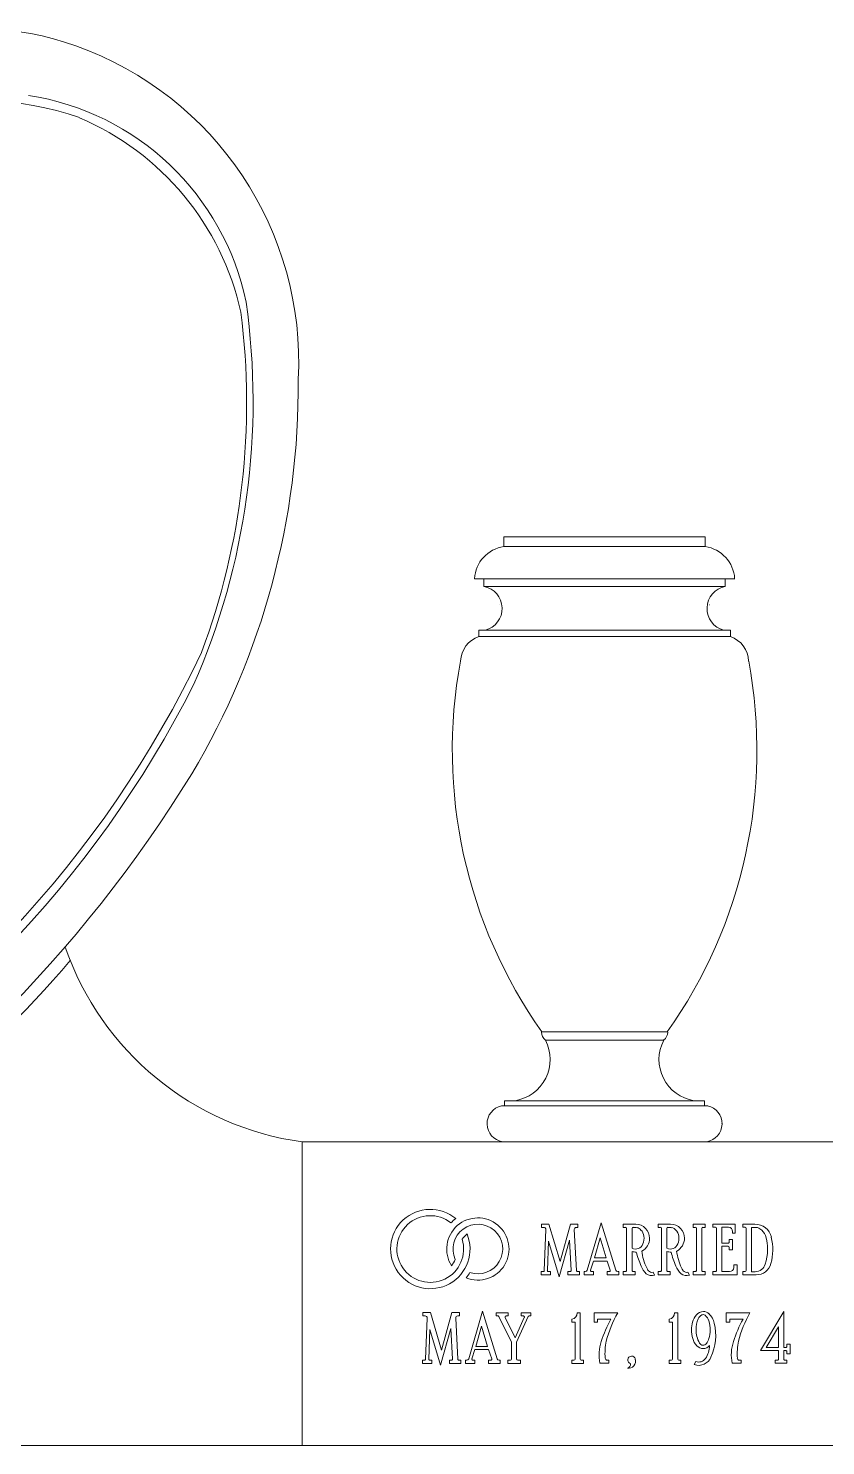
# Model space of a CAD drawing. Header units: inches. Extents: x -113 to 33, y -21 to 28.
# Drawn here: x -11.41 to 4.33, y 0 to 27.99 of the extents above; entities that cross this region are included whole.
import ezdxf

# ---------------------------------------------------------------- set-up
doc = ezdxf.new("R2010")
doc.units = ezdxf.units.IN
doc.header["$MEASUREMENT"] = 0
doc.layers.add('1', color=7, linetype='Continuous')

msp = doc.modelspace()

# ---------------------------------------------------------------- linework, layer by layer
at = {"color": 7, "linetype": 'Continuous', "lineweight": 5}
for p, q in [((-2.017, 17.951), (-2.017, 17.759)), ((-0.034, 17.951), (-2.017, 17.951)), ((-2.016, 17.951), (-2.016, 17.951)), ((-0.086, 17.95), (-0.001, 17.95)), ((-0.026, 17.951), (1.957, 17.951)), ((1.956, 17.951), (1.956, 17.951)), ((1.957, 17.951), (1.957, 17.759)), ((-0.034, 17.763), (-2.017, 17.763)), ((-0.036, 17.763), (-0.026, 17.763)), ((-0.026, 17.763), (1.957, 17.763)), ((-0.034, 17.123), (-2.598, 17.123)), ((-2.414, 17.123), (-2.414, 16.969)), ((-0.035, 17.123), (-0.02, 17.123)), ((-0.026, 17.123), (2.538, 17.123)), ((2.353, 17.123), (2.353, 16.969)), ((-0.034, 16.969), (-2.414, 16.969)), ((-0.035, 16.969), (-0.025, 16.969)), ((-0.026, 16.969), (2.353, 16.969)), ((-2.095, 16.605), (-2.1, 16.61)), ((2.035, 16.605), (2.04, 16.61)), ((-2.513, 16.106), (-2.513, 15.98)), ((-2.513, 16.106), (-0.081, 16.106)), ((-2.513, 15.98), (-0.077, 15.98)), ((-0.091, 15.982), (0.023, 15.982)), ((-0.086, 16.105), (0.026, 16.105)), ((2.453, 15.98), (0.016, 15.98)), ((2.453, 16.106), (0.021, 16.106)), ((2.453, 16.106), (2.453, 15.98)), ((-0.084, 8.171), (-1.274, 8.171)), ((-0.086, 8.171), (-0.02, 8.171)), ((0.018, 8.171), (-0.049, 8.171)), ((0.023, 8.171), (1.214, 8.171)), ((-0.084, 8.008), (-1.198, 8.008)), ((-0.085, 8.008), (-0.019, 8.008)), ((0.016, 8.008), (-0.05, 8.008)), ((0.023, 8.008), (1.137, 8.008)), ((-2.004, 6.812), (-2.004, 6.715)), ((-0.084, 6.812), (-2.004, 6.812)), ((-0.082, 6.812), (-0.019, 6.812)), ((0.014, 6.812), (-0.049, 6.812)), ((0.023, 6.812), (1.943, 6.812)), ((1.944, 6.812), (1.944, 6.715)), ((-0.084, 6.714), (-2.065, 6.714)), ((-0.084, 6.715), (-0.019, 6.715)), ((0.015, 6.715), (-0.049, 6.715)), ((0.023, 6.714), (2.005, 6.714)), ((-2.347, 6.363), (-2.346, 6.357)), ((2.287, 6.363), (2.285, 6.357)), ((6, 6), (-6, 6)), ((-6, 6), (-6, 0)), ((-0.084, 6.002), (-2.047, 6.002)), ((-0.08, 6.003), (-0.019, 6.003)), ((0.011, 6.003), (-0.049, 6.003)), ((0.023, 6.002), (1.987, 6.002)), ((-1.275, 4.312), (-1.275, 4.377)), ((-1.275, 4.377), (-1.129, 4.377)), ((-1.232, 4.312), (-1.275, 4.312)), ((-1.223, 3.457), (-1.19, 4.269)), ((-1.129, 4.377), (-0.908, 3.637)), ((-0.908, 3.637), (-0.702, 4.377)), ((-0.702, 4.377), (-0.556, 4.377)), ((-0.629, 4.269), (-0.587, 3.457)), ((-0.556, 4.312), (-0.587, 4.312)), ((-0.556, 4.377), (-0.556, 4.312)), ((-0.371, 3.467), (-0.1, 4.404)), ((-0.1, 4.404), (0.19, 3.466)), ((0.34, 4.312), (0.34, 4.375)), ((0.34, 4.375), (0.584, 4.375)), ((0.382, 4.312), (0.34, 4.312)), ((0.403, 3.458), (0.403, 4.292)), ((0.512, 3.898), (0.512, 4.292)), ((1.029, 4.312), (1.029, 4.375)), ((1.029, 4.375), (1.273, 4.375)), ((1.07, 4.312), (1.029, 4.312)), ((1.091, 3.458), (1.091, 4.292)), ((1.2, 3.898), (1.2, 4.292)), ((1.719, 4.312), (1.719, 4.375)), ((1.719, 4.375), (1.953, 4.375)), ((1.761, 4.312), (1.719, 4.312)), ((1.782, 3.458), (1.782, 4.292)), ((1.891, 4.292), (1.891, 3.458)), ((1.953, 4.312), (1.912, 4.312)), ((1.953, 4.375), (1.953, 4.312)), ((2.107, 4.375), (2.545, 4.375)), ((2.107, 4.313), (2.107, 4.375)), ((2.159, 4.313), (2.107, 4.313)), ((2.18, 3.458), (2.18, 4.293)), ((2.415, 4.313), (2.284, 4.313)), ((2.284, 4.313), (2.284, 3.998)), ((2.498, 4.198), (2.498, 4.229)), ((2.545, 4.375), (2.545, 4.198)), ((2.7, 4.375), (2.934, 4.375)), ((2.7, 4.313), (2.7, 4.375)), ((2.742, 4.313), (2.7, 4.313)), ((2.763, 3.458), (2.763, 4.292)), ((2.871, 4.311), (2.871, 3.436)), ((2.939, 4.311), (2.871, 4.311)), ((-1.137, 4.042), (-1.16, 3.458)), ((-0.926, 3.337), (-1.137, 4.042)), ((-0.725, 4.061), (-0.926, 3.337)), ((-0.691, 3.458), (-0.725, 4.061)), ((-0.232, 3.708), (-0.119, 4.107)), ((-0.119, 4.107), (0.002, 3.708)), ((2.284, 3.998), (2.409, 3.998)), ((2.409, 3.938), (2.284, 3.938)), ((2.284, 3.938), (2.284, 3.438)), ((2.43, 4.018), (2.43, 4.071)), ((2.43, 4.071), (2.492, 4.071)), ((2.492, 4.071), (2.492, 3.865)), ((2.545, 4.198), (2.498, 4.198)), ((-0.25, 3.646), (-0.307, 3.464)), ((0.02, 3.646), (-0.25, 3.646)), ((0.002, 3.708), (-0.232, 3.708)), ((0.082, 3.464), (0.02, 3.646)), ((0.512, 3.837), (0.512, 3.458)), ((1.2, 3.837), (1.2, 3.458)), ((2.43, 3.865), (2.43, 3.917)), ((2.492, 3.865), (2.43, 3.865)), ((-1.285, 3.375), (-1.285, 3.437)), ((-1.285, 3.437), (-1.244, 3.437)), ((-1.097, 3.375), (-1.285, 3.375)), ((-1.139, 3.437), (-1.097, 3.437)), ((-1.097, 3.437), (-1.097, 3.375)), ((-0.753, 3.375), (-0.753, 3.437)), ((-0.753, 3.437), (-0.712, 3.437)), ((-0.524, 3.375), (-0.753, 3.375)), ((-0.566, 3.437), (-0.524, 3.437)), ((-0.524, 3.437), (-0.524, 3.375)), ((-0.436, 3.375), (-0.436, 3.438)), ((-0.436, 3.438), (-0.411, 3.438)), ((-0.248, 3.375), (-0.436, 3.375)), ((-0.287, 3.438), (-0.248, 3.438)), ((-0.248, 3.438), (-0.248, 3.375)), ((0.022, 3.375), (0.022, 3.438)), ((0.022, 3.438), (0.062, 3.438)), ((0.252, 3.375), (0.022, 3.375)), ((0.23, 3.438), (0.252, 3.438)), ((0.252, 3.438), (0.252, 3.375)), ((0.34, 3.375), (0.34, 3.438)), ((0.34, 3.438), (0.382, 3.438)), ((0.575, 3.375), (0.34, 3.375)), ((0.533, 3.438), (0.575, 3.438)), ((0.575, 3.438), (0.575, 3.375)), ((0.928, 3.426), (0.955, 3.369)), ((1.029, 3.375), (1.029, 3.438)), ((1.029, 3.438), (1.07, 3.438)), ((1.263, 3.375), (1.029, 3.375)), ((1.221, 3.438), (1.263, 3.438)), ((1.263, 3.438), (1.263, 3.375)), ((1.616, 3.426), (1.644, 3.369)), ((1.719, 3.375), (1.719, 3.438)), ((1.719, 3.438), (1.761, 3.438)), ((1.954, 3.375), (1.719, 3.375)), ((1.912, 3.438), (1.954, 3.438)), ((1.954, 3.438), (1.954, 3.375)), ((2.107, 3.375), (2.107, 3.438)), ((2.107, 3.438), (2.159, 3.438)), ((2.586, 3.375), (2.107, 3.375)), ((2.284, 3.438), (2.438, 3.438)), ((2.522, 3.521), (2.522, 3.573)), ((2.522, 3.573), (2.586, 3.573)), ((2.586, 3.573), (2.586, 3.375)), ((2.7, 3.375), (2.7, 3.438)), ((2.7, 3.438), (2.742, 3.438)), ((2.96, 3.375), (2.7, 3.375)), ((2.871, 3.436), (2.944, 3.436)), ((-3.616, 2.562), (-3.616, 2.627)), ((-3.616, 2.627), (-3.47, 2.627)), ((-3.573, 2.562), (-3.616, 2.562)), ((-3.47, 2.627), (-3.249, 1.887)), ((-3.249, 1.887), (-3.043, 2.627)), ((-3.043, 2.627), (-2.897, 2.627)), ((-2.897, 2.562), (-2.928, 2.562)), ((-2.897, 2.627), (-2.897, 2.562)), ((-2.712, 1.717), (-2.441, 2.654)), ((-2.441, 2.654), (-2.151, 1.716)), ((-2.173, 2.625), (-1.933, 2.625)), ((-2.173, 2.563), (-2.173, 2.625)), ((-2.134, 2.563), (-2.173, 2.563)), ((-1.871, 2.042), (-2.115, 2.551)), ((-1.992, 2.534), (-1.797, 2.13)), ((-1.933, 2.563), (-1.973, 2.563)), ((-1.933, 2.625), (-1.933, 2.563)), ((-1.797, 2.13), (-1.615, 2.534)), ((-1.54, 2.55), (-1.766, 2.041)), ((-1.678, 2.563), (-1.678, 2.625)), ((-1.678, 2.624), (-1.485, 2.624)), ((-1.634, 2.563), (-1.678, 2.563)), ((-1.485, 2.562), (-1.521, 2.562)), ((-1.485, 2.624), (-1.485, 2.562)), ((-0.573, 2.625), (-0.51, 2.625)), ((-0.51, 2.625), (-0.51, 1.708)), ((-0.239, 2.625), (0.23, 2.625)), ((-0.239, 2.438), (-0.239, 2.625)), ((1.35, 2.625), (1.413, 2.625)), ((1.413, 2.625), (1.413, 1.708)), ((2.371, 2.625), (2.84, 2.625)), ((2.371, 2.438), (2.371, 2.625)), ((3.048, 1.877), (3.506, 2.648)), ((3.506, 2.648), (3.506, 1.94)), ((-3.564, 1.707), (-3.531, 2.519)), ((-3.478, 2.292), (-3.501, 1.708)), ((-3.267, 1.587), (-3.478, 2.292)), ((-3.066, 2.311), (-3.267, 1.587)), ((-3.032, 1.708), (-3.066, 2.311)), ((-2.97, 2.519), (-2.928, 1.707)), ((-2.573, 1.958), (-2.46, 2.357)), ((-2.46, 2.357), (-2.339, 1.958)), ((-0.676, 2.438), (-0.676, 2.501)), ((-0.614, 2.438), (-0.676, 2.438)), ((-0.614, 1.708), (-0.614, 2.438)), ((-0.169, 2.438), (-0.239, 2.438)), ((0.094, 2.5), (-0.169, 2.5)), ((-0.169, 2.5), (-0.169, 2.438)), ((1.247, 2.438), (1.247, 2.501)), ((1.309, 2.438), (1.247, 2.438)), ((1.309, 1.708), (1.309, 2.438)), ((2.441, 2.438), (2.371, 2.438)), ((2.704, 2.5), (2.441, 2.5)), ((2.441, 2.5), (2.441, 2.438)), ((3.402, 2.35), (3.158, 1.94)), ((3.402, 1.94), (3.402, 2.35)), ((-1.871, 1.708), (-1.871, 2.042)), ((-1.766, 2.042), (-1.766, 1.708)), ((3.57, 1.961), (3.57, 2.002)), ((3.57, 2.002), (3.631, 2.002)), ((3.631, 2.002), (3.631, 1.815)), ((-3.626, 1.625), (-3.626, 1.687)), ((-3.626, 1.687), (-3.585, 1.687)), ((-3.48, 1.687), (-3.438, 1.687)), ((-3.438, 1.687), (-3.438, 1.625)), ((-3.094, 1.625), (-3.094, 1.687)), ((-3.094, 1.687), (-3.053, 1.687)), ((-2.907, 1.687), (-2.865, 1.687)), ((-2.865, 1.687), (-2.865, 1.625)), ((-2.777, 1.625), (-2.777, 1.688)), ((-2.777, 1.688), (-2.752, 1.688)), ((-2.591, 1.896), (-2.648, 1.714)), ((-2.628, 1.688), (-2.589, 1.688)), ((-2.321, 1.896), (-2.591, 1.896)), ((-2.589, 1.688), (-2.589, 1.625)), ((-2.339, 1.958), (-2.573, 1.958)), ((-2.259, 1.714), (-2.321, 1.896)), ((-2.319, 1.625), (-2.319, 1.688)), ((-2.319, 1.688), (-2.279, 1.688)), ((-2.111, 1.688), (-2.089, 1.688)), ((-2.089, 1.688), (-2.089, 1.625)), ((-1.943, 1.625), (-1.943, 1.688)), ((-1.943, 1.688), (-1.891, 1.688)), ((-1.746, 1.688), (-1.693, 1.688)), ((-1.693, 1.688), (-1.693, 1.625)), ((-0.676, 1.625), (-0.676, 1.688)), ((-0.676, 1.688), (-0.635, 1.688)), ((-0.489, 1.688), (-0.447, 1.688)), ((-0.447, 1.688), (-0.447, 1.625)), ((0.023, 1.689), (0.053, 1.689)), ((0.053, 1.689), (0.053, 1.627)), ((1.247, 1.625), (1.247, 1.688)), ((1.247, 1.688), (1.288, 1.688)), ((1.434, 1.688), (1.476, 1.688)), ((1.476, 1.688), (1.476, 1.625)), ((2.633, 1.689), (2.663, 1.689)), ((2.663, 1.689), (2.663, 1.627)), ((3.402, 1.877), (3.048, 1.877)), ((3.158, 1.94), (3.402, 1.94)), ((3.34, 1.627), (3.34, 1.689)), ((3.34, 1.689), (3.381, 1.689)), ((3.402, 1.71), (3.402, 1.877)), ((3.506, 1.94), (3.549, 1.94)), ((3.549, 1.877), (3.506, 1.877)), ((3.506, 1.877), (3.506, 1.71)), ((3.527, 1.689), (3.57, 1.689)), ((3.57, 1.815), (3.57, 1.857)), ((3.631, 1.815), (3.57, 1.815)), ((3.57, 1.689), (3.57, 1.627)), ((-3.438, 1.625), (-3.626, 1.625)), ((-2.865, 1.625), (-3.094, 1.625)), ((-2.589, 1.625), (-2.777, 1.625)), ((-2.089, 1.625), (-2.319, 1.625)), ((-1.693, 1.625), (-1.943, 1.625)), ((-0.447, 1.625), (-0.676, 1.625)), ((0.053, 1.627), (-0.122, 1.627)), ((1.476, 1.625), (1.247, 1.625)), ((1.74, 1.601), (1.771, 1.662)), ((2.663, 1.627), (2.488, 1.627)), ((3.57, 1.627), (3.34, 1.627)), ((-6, 0), (6, 0))]:
    msp.add_line(p, q, dxfattribs=at)
for centre, radius, start, end in [((-12.464, 22.053), 5.942, 70.3959, 139.7518), ((-12.691, 21.412), 6.622, 356.9278, 70.4012), ((-12.193, 21.537), 5.193, 11.6831, 81.2784), ((-12.332, 20.792), 5.773, 70.4074, 143.944), ((-12.538, 21.213), 5.455, 12.4436, 66.8776), ((-20.921, 20.628), 13.952, 336.325, 8.0792), ((-21.117, 20.589), 14.021, 339.4441, 7.3736), ((-21.064, 20.923), 14.986, 329.2951, 0.5127), ((-1.919, 17.086), 0.68, 98.3073, 176.7441), ((1.859, 17.086), 0.68, 3.2559, 81.6927), ((-2.498, 16.536), 0.445, 284.5798, 78.8723), ((2.437, 16.536), 0.445, 101.1277, 255.4202), ((-2.345, 15.48), 0.528, 108.4936, 178.205), ((2.285, 15.48), 0.528, 1.795, 71.5064), ((-27.452, 24.925), 21.554, 298.9737, 334.5606), ((6.606, 13.739), 9.643, 169.504, 215.2704), ((-6.666, 13.739), 9.643, 324.7296, 10.496), ((-27.63, 24.951), 21.869, 299.0454, 333.0104), ((-30.557, 27.01), 26.259, 301.1846, 328.4524), ((-5.207, 11.73), 5.785, 199.0015, 262.126), ((-28.479, 24.868), 23.539, 299.2458, 319.5091), ((-1.068, 8.172), 0.209, 180.456, 232.2239), ((1.008, 8.172), 0.209, 307.7761, 359.544), ((-1.926, 7.626), 0.822, 279.059, 27.6206), ((1.866, 7.626), 0.822, 152.3794, 260.941), ((-1.986, 6.36), 0.363, 102.6206, 260.219), ((1.925, 6.36), 0.363, 279.781, 77.3794), ((-1.231, 4.271), 0.0411, 357.2886, 91.3632), ((-0.586, 4.269), 0.0427, 90.9042, 180.4439), ((0.383, 4.292), 0.0205, 1.3975, 91.3969), ((0.533, 4.292), 0.0205, 88.603, 178.6026), ((0.549, 4.029), 0.283, 77.4826, 93.1866), ((0.581, 4.102), 0.273, 43.5877, 89.385), ((0.579, 4.169), 0.141, 39.6297, 77.2298), ((0.547, 4.117), 0.2, 6.6676, 45.2991), ((0.576, 4.094), 0.282, 0.8364, 43.8757), ((1.071, 4.292), 0.0205, 1.3975, 91.3969), ((1.221, 4.292), 0.0205, 88.603, 178.6026), ((1.237, 4.029), 0.283, 77.4826, 93.1866), ((1.27, 4.102), 0.273, 43.5877, 89.385), ((1.267, 4.169), 0.141, 39.6297, 77.2298), ((1.235, 4.117), 0.2, 6.6676, 45.2991), ((1.264, 4.094), 0.282, 0.8364, 43.8757), ((1.761, 4.292), 0.0205, 1.3974, 91.397), ((1.911, 4.292), 0.0205, 88.603, 178.6026), ((2.159, 4.292), 0.0205, 1.3974, 91.397), ((2.412, 4.228), 0.0854, 0.9384, 88.3755), ((2.741, 4.29), 0.0224, 6.1611, 86.6333), ((2.94, 4.044), 0.331, 13.0449, 90.8837), ((2.944, 4.139), 0.173, 57.9535, 91.9054), ((2.897, 4.06), 0.264, 19.6539, 58.2796), ((0.579, 4.04), 0.157, 244.9564, 338.851), ((0.577, 4.095), 0.282, 297.0049, 0.7171), ((0.445, 4.101), 0.304, 337.2968, 7.389), ((1.267, 4.04), 0.157, 244.9564, 338.851), ((1.265, 4.095), 0.282, 297.0049, 0.7171), ((1.133, 4.101), 0.304, 337.2968, 7.389), ((2.409, 4.019), 0.0205, 268.6028, 358.603), ((2.408, 3.916), 0.0223, 3.2156, 86.7843), ((2.218, 3.872), 0.968, 342.7134, 16.5962), ((2.209, 3.873), 1.081, 345.1544, 13.1351), ((0.59, 4.05), 0.227, 250.0488, 271.1622), ((2.381, 4.293), 1.847, 194.7295, 203.8025), ((1.783, 3.982), 1.088, 187.2976, 205.5078), ((1.278, 4.05), 0.227, 250.0488, 271.1622), ((3.069, 4.293), 1.847, 194.7295, 203.8025), ((2.471, 3.982), 1.088, 187.2976, 205.5078), ((-1.242, 3.456), 0.019, 263.8392, 3.3664), ((-1.14, 3.458), 0.0205, 178.6028, 271.3972), ((-0.712, 3.458), 0.0205, 268.6028, 1.3973), ((-0.567, 3.458), 0.0204, 181.0678, 271.7265), ((-0.41, 3.478), 0.0406, 268.9015, 344.8383), ((-0.287, 3.459), 0.0211, 166.6624, 268.4747), ((0.063, 3.458), 0.0203, 267.645, 19.2973), ((0.229, 3.479), 0.0413, 197.3404, 270.7755), ((0.383, 3.458), 0.0205, 268.6029, 1.3971), ((0.533, 3.458), 0.0205, 178.6028, 271.3972), ((1.063, 3.689), 0.398, 200.9013, 227.3512), ((0.898, 3.525), 0.167, 230.7953, 290.0512), ((1.085, 3.632), 0.307, 202.7316, 215.3941), ((0.904, 3.512), 0.0902, 219.9352, 285.5317), ((1.071, 3.458), 0.0205, 268.6029, 1.3971), ((1.221, 3.458), 0.0205, 178.6028, 271.3972), ((1.751, 3.689), 0.398, 200.9013, 227.3512), ((1.586, 3.525), 0.167, 230.7953, 290.0512), ((1.773, 3.632), 0.307, 202.7316, 215.3941), ((1.592, 3.512), 0.0902, 219.9352, 285.5317), ((1.761, 3.458), 0.0205, 268.6028, 1.3972), ((1.911, 3.458), 0.0205, 178.6028, 271.3972), ((2.159, 3.458), 0.0205, 268.6028, 1.3972), ((2.439, 3.522), 0.0836, 269.7562, 359.5577), ((2.741, 3.46), 0.0223, 273.2155, 356.7845), ((2.939, 3.65), 0.214, 271.217, 342.2365), ((2.967, 3.672), 0.297, 268.6085, 345.3429), ((-3.572, 2.521), 0.0411, 357.2886, 91.3632), ((-2.927, 2.519), 0.0427, 90.9042, 180.4439), ((-2.133, 2.542), 0.0206, 24.6128, 90.836), ((-1.974, 2.543), 0.0199, 86.1956, 207.3409), ((-1.632, 2.543), 0.0199, 332.659, 93.8045), ((-1.521, 2.541), 0.0206, 89.164, 155.387), ((-0.692, 2.618), 0.119, 277.612, 3.0856), ((2.27, 1.467), 2.346, 150.4187, 165.2031), ((1.231, 2.618), 0.119, 277.612, 3.0856), ((2.079, 2.334), 0.387, 139.4196, 163.8127), ((1.926, 2.468), 0.183, 91.8741, 140.4753), ((1.964, 2.443), 0.158, 118.6425, 156.2123), ((1.915, 2.527), 0.0606, 51.9271, 116.5637), ((1.917, 2.486), 0.166, 46.6623, 88.9163), ((1.842, 2.419), 0.191, 14.3003, 54.5325), ((1.776, 2.342), 0.368, 12.0332, 46.0553), ((4.88, 1.467), 2.346, 150.4187, 165.2031), ((2.291, 1.295), 2.505, 151.2649, 162.3067), ((2.204, 2.289), 0.52, 162.9729, 179.8878), ((2.22, 2.277), 0.536, 178.6054, 197.5537), ((2.319, 2.297), 0.542, 157.2777, 180.9513), ((2.251, 2.27), 0.474, 177.8119, 210.787), ((1.468, 2.288), 0.587, 359.5176, 17.6785), ((1.501, 2.275), 0.553, 343.2892, 0.8722), ((1.112, 2.179), 1.051, 335.7809, 13.1635), ((4.901, 1.295), 2.505, 151.2649, 162.3067), ((0.715, 1.792), 0.853, 161.9139, 191.1657), ((1.302, 1.814), 1.324, 169.0352, 183.7107), ((2.037, 2.212), 0.342, 196.4429, 224.0649), ((1.923, 2.094), 0.178, 222.388, 267.6339), ((1.916, 2.066), 0.0823, 208.1297, 324.2313), ((1.911, 2.093), 0.177, 271.3156, 318.4046), ((1.505, 2.009), 0.54, 327.6849, 356.5106), ((1.702, 2.217), 0.344, 324.6053, 342.9199), ((3.325, 1.792), 0.853, 161.9139, 191.1657), ((3.912, 1.814), 1.324, 169.0352, 183.7107), ((3.549, 1.96), 0.0205, 268.6029, 1.3972), ((-3.583, 1.706), 0.019, 263.8392, 3.3664), ((-3.481, 1.708), 0.0205, 178.6028, 271.3972), ((-3.053, 1.708), 0.0205, 268.6028, 1.3973), ((-2.908, 1.708), 0.0204, 181.0678, 271.7265), ((-2.751, 1.728), 0.0406, 268.9015, 344.8383), ((-2.627, 1.709), 0.0211, 166.6624, 268.4747), ((-2.278, 1.708), 0.0203, 267.645, 19.2973), ((-2.112, 1.729), 0.0413, 197.3404, 270.7755), ((-1.891, 1.709), 0.0205, 271.3972, 358.6027), ((-1.745, 1.709), 0.0205, 181.3973, 268.6028), ((-0.634, 1.708), 0.0205, 268.6028, 358.6028), ((-0.488, 1.71), 0.0224, 186.1609, 266.6335), ((0.022, 1.73), 0.0409, 182.7234, 272.2067), ((0.442, 1.669), 0.141, 261.5845, 17.125), ((0.504, 1.692), 0.0753, 14.4061, 253.5687), ((1.289, 1.708), 0.0205, 268.6028, 358.6028), ((1.435, 1.71), 0.0224, 186.1609, 266.6335), ((1.827, 1.85), 0.264, 250.6341, 337.3263), ((1.83, 1.809), 0.158, 248.2295, 325.9421), ((2.631, 1.73), 0.0409, 182.7234, 272.2067), ((3.382, 1.71), 0.0205, 268.6029, 1.3971), ((3.527, 1.71), 0.0205, 178.6027, 271.3972), ((3.549, 1.856), 0.0205, 1.3971, 91.3972), ((0.402, 1.608), 0.0811, 283.8191, 7.8392)]:
    msp.add_arc(centre, radius, start, end, dxfattribs=at)
at = {"layer": '1', "color": 7, "linetype": 'Continuous', "lineweight": 5}
msp.add_line((33.016, 0), (-33.016, 0), dxfattribs=at)
for centre, radius, start, end in [((-3.471, 3.884), 0.784, 49.9143, 22.2431), ((-3.471, 3.884), 0.659, 51.6665, 17.1942), ((-2.532, 3.884), 0.615, 247.9868, 212.4885), ((-2.533, 3.885), 0.74, 125.8588, 135.6966), ((-2.532, 3.884), 0.49, 251.3235, 204.7119), ((-2.532, 3.884), 0.365, 125.635, 147.7566), ((-3.471, 3.884), 0.534, 321.7788, 337.4373), ((-3.471, 3.884), 0.909, 321.143, 329.282)]:
    msp.add_arc(centre, radius, start, end, dxfattribs=at)

doc.saveas('drawing.dxf')
